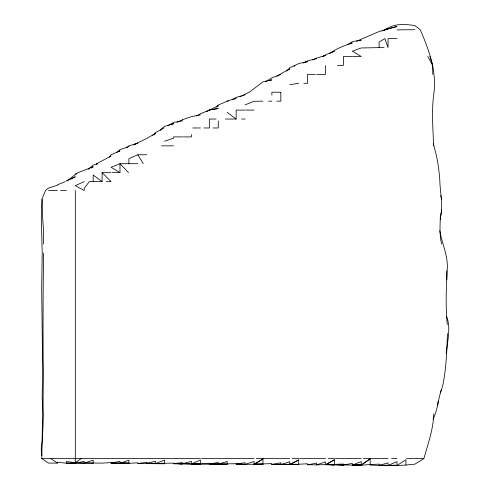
<?xml version="1.0" encoding="UTF-8"?>
<svg xmlns="http://www.w3.org/2000/svg" width="490" height="490" viewBox="0 0 490 490"><rect width="100%" height="100%" fill="white"/><g stroke="black" fill="none" stroke-linecap="round" stroke-linejoin="round"><path stroke-width="0.73" d="M43.635 253.067C42.991 288.806 42.991 324.533 43.157 360.291C43.8 378.182 42.667 396.036 43.298 413.903C43.206 428.83 41.864 443.695 41.791 458.585L48.498 463.105L57.434 463.093L57.434 462.248L66.364 463.203L93.174 463.185M43.353 244.13C44.553 229.198 41.258 214.314 42.673 199.454M447.468 333.488C446.782 351.404 446.31 369.534 442.39 387.1C438.054 397.427 438.274 409.101 433.019 419.091M437.76 404.967L438.054 401.249M433.717 413.903C433.374 429.32 427.935 443.879 423.924 458.585M446.666 350.613C447.725 339.252 450.874 327.326 446.549 316.301M441.655 209.334L440.216 219.557M446.139 353.59L446.568 351.355M440.381 392.165L441.655 389.587M109.429 157.333L111.046 154.779L119.983 150.896L118.843 151.673M294.031 66.64L294.882 65.421L298.692 63.608L307.628 61.501L305.564 62.401M160.426 130.371L162.306 127.97L164.658 126.371L173.595 123.658L171.531 124.589M286.736 71.062L289.755 67.767L294.882 65.421M216.274 107.065L218.271 105.044L227.207 101.16L228.45 101.16M152.702 135.418L155.722 132.441L163.991 127.97M288.659 69.886L289.755 68.894L280.819 73.763M116.871 152.439L119.983 149.634L128.913 146.565M126.683 147.888L128.913 145.891M96.303 164.622L97.345 163.709L93.174 165.161L88.151 169.375M217.162 106.728L218.271 105.767L209.334 110.097L200.398 113.754L196.57 116.014M386.353 29.204C394.444 23.189 405.389 24.151 414.852 25.572L420.193 29.676C428.781 49.233 436.535 70.529 434.036 92.224C431.384 110.011 432.964 127.976 433.638 145.842M154.025 134.603L155.722 133.225L146.786 138.443L133.39 144.905M66.965 181.104L75.301 174.44M352.304 465.041L361.24 464.857L352.304 464.912L361.24 465.175L370.177 458.812L370.177 464.563L361.24 465.175L352.304 464.875L361.24 464.906L370.177 458.812M329.666 53.569C336.391 48.528 344.415 45.607 352.304 42.918L350.387 43.91M386.353 29.284L388.043 28.095L382.108 30.98M81.193 458.585L75.301 462.707L66.364 461.549L66.364 463.203L75.301 463.044L84.237 461.421L84.237 463.093L76.048 462.732M347.539 44.774L352.304 41.607L361.24 40.205L359.176 40.915M91.263 168.003L93.174 166.735L78.075 172.645L75.301 174.207L76.636 173.864M396.98 465.5L405.916 459.681L405.916 465.077L396.98 465.5L379.107 465.273L388.043 465.414L396.98 461.66L396.98 465.316L390.279 465.255M276.96 76.324L280.133 74.358L280.819 74.358L271.883 77.873L265.5 81.744M206.78 111.653L209.334 110.097M332.52 52.252L334.431 51.101L325.495 54.898L322.812 56.485L325.495 55.431L316.565 58.077L312.436 60.013M254.016 464.379L262.946 459.038L262.946 464.048L245.08 464.355L236.143 464.165L236.143 463.718L200.398 464.293L178.06 463.791M167.85 125.801L173.595 122.433L182.531 120.859M262.946 459.038L254.016 464.232L254.016 461.458L245.08 464.342L236.143 464.165L245.08 462.652L245.08 464.342L236.143 464.018M232.272 99.672L236.143 97.43L245.08 94.846M325.495 464.845L334.431 459.81L334.431 464.459L316.565 464.826M239.971 96.83L249.245 92.224L262.946 81.897L271.883 79.821L269.825 80.617M111.046 155.967L96.708 163.709M334.431 459.81L325.495 464.716L325.495 461.892L316.565 464.875L307.628 464.716M70.836 179.168L75.301 176.755L66.364 180.883M289.755 464.624L298.692 459.939L298.692 464.232L289.755 464.624L273.371 464.275L280.819 464.545M303.157 63.1L307.628 60.785L316.565 58.665M298.692 459.939L289.755 464.514L289.755 461.684L280.819 464.661L271.883 464.459M356.426 41.295L379.107 31.525L396.98 26.466L388.735 28.61M383.241 30.656L388.043 28.788M177.031 122.335L182.531 119.823M84.237 181.582L75.301 185.649L84.237 190.518L84.237 188.338L89.327 181.582L102.11 181.582L102.11 172.645L111.046 172.645M234.208 99.127L236.143 98.251L227.207 101.001M135.301 144.195L137.849 143.105L129.054 145.842M189.232 463.705L182.531 463.626L191.461 463.871L200.398 460.067L200.398 463.736L191.461 463.803L200.398 463.957M57.434 184.84L65.354 181.582M182.531 119.652L191.461 116.626L200.398 114.923M245.08 104.866L254.016 101.289L262.946 101.16M336.667 464.759L352.304 465.102L361.24 461.537L361.24 465.175M119.235 463.075L111.046 462.989L119.983 463.326L128.913 460.233L128.913 463.283L119.983 463.124L128.913 463.173M164.658 141.194L173.595 138.143L173.595 136.906L182.531 136.906M84.237 463.093L93.174 460.171L93.174 463.019L102.11 463.124L111.046 462.597L111.046 463.154L119.983 461.298L119.983 463.326M57.434 185.232L48.498 188.056L45.521 190.518L41.785 199.454L41.313 217.321L42.207 253.067L41.699 288.806L42.648 369.227L42.189 396.036L42.734 413.903L42.067 440.712L41.191 449.649L41.877 455.602M370.177 465.139L379.107 465.341L388.043 462.897L388.043 465.414L384.319 465.249L388.043 465.396M173.595 463.522L182.531 463.724L191.461 461.409L191.461 463.871M331.454 464.771L343.368 465.059L352.304 463.375L352.304 465.102M210.081 109.962L218.271 108.498L209.334 109.907M289.755 84.703L298.692 83.294M405.916 465.077L414.852 464.165L423.789 458.585L406.529 458.585M119.983 463.111L128.913 463.283L137.849 462.823L137.849 463.466L146.786 462.333L146.786 463.387L155.722 461.231L155.722 463.528L146.786 463.258L148.274 463.264M370.177 464.563L379.107 464.091L379.107 465.341M298.692 464.232L307.628 463.779L307.628 464.857L316.565 463.099L316.565 464.875M326.983 464.667L343.368 464.024L343.368 465.059M396.98 29.884L414.852 29.676M296.456 464.275L271.883 464.33M256.246 464.159L271.883 463.577L271.883 464.557L280.819 462.768L280.819 464.661M155.722 463.424L173.595 463.117L173.595 463.626L182.531 462.603L182.531 463.724M257.734 464.275L254.016 464.306L258.481 464.275M164.658 463.773L137.849 463.546M218.271 464.263L209.334 464.061L227.207 464.14L227.207 461.458L218.271 464.079L218.271 462.511L209.334 463.999L209.334 463.283L193.697 463.736M111.046 463.448L128.913 463.43M396.98 38.612L388.043 38.612L388.043 47.548L384.84 38.612L379.107 42.042L379.107 47.548M384.062 47.548L361.24 47.959L352.304 51.193L361.24 56.485L352.996 56.485M352.304 56.485L343.368 56.485L343.368 65.421L337.555 65.421M315.186 74.358L307.628 74.358L307.628 83.294L303.855 83.294M316.565 74.358L325.495 74.358L325.495 65.544M280.623 92.224L271.883 92.224L271.883 95.103M268.532 101.16L271.883 101.16M276.807 101.16L280.819 101.16L280.819 92.365M245.08 110.097L236.143 110.097L236.143 119.033L225.388 119.033M245.809 110.097L254.016 110.097M216.127 119.033L209.334 119.033L209.334 127.97L203.932 127.97M241.564 119.033L245.08 119.033M192.791 127.97L200.398 127.97M213.003 127.97L218.271 127.97L218.271 120.914M183.327 136.906L191.461 136.906L191.461 134.56M161.602 145.842L173.595 145.842M128.913 163.709L128.913 158.607L137.849 154.773L146.786 154.773M137.849 163.709L119.983 163.709L111.046 167.268L119.983 172.645L119.983 163.709L128.515 172.645M112.308 172.645L119.983 172.645M106.422 181.582L111.046 181.582L102.11 172.645M48.498 190.518L57.434 190.518M60.54 190.518L66.364 190.518M41.791 458.585L200.398 458.585M201.537 458.585L254.016 458.585M256.307 458.585L262.946 458.585M263.24 458.585L289.755 458.585M292.181 458.585L298.692 458.585M299.549 458.585L325.495 458.585M328.129 458.585L334.431 458.585M335.178 458.585L361.24 458.585M363.36 458.585L370.177 458.585M370.305 458.585L388.043 458.585M391.547 458.585L396.98 458.585M259.228 464.275L262.946 464.293M289.755 464.318L298.692 464.379L280.819 464.33L298.692 464.459M278.583 464.275L298.692 464.673M164.658 463.43L155.722 463.369L164.658 463.326L164.658 460.079L155.722 463.528L146.786 463.246M173.595 463.822L182.531 463.895L179.548 463.797M191.461 463.797L200.398 463.883M150.51 463.295L164.658 463.485M329.966 464.771L334.431 464.851M119.983 463.087L128.913 463.283M218.271 464.208L227.207 464.422M84.237 462.811L93.174 463.019M394.003 465.261L396.98 465.329M337.408 464.759L343.368 464.937M326.983 464.765L334.431 465.022M256.246 464.287L262.946 464.563M51.003 458.585L57.434 463.093M102.11 181.582L93.174 174.997L93.174 181.582M227.207 112.375L236.143 119.033M137.849 154.773L143.258 163.709M427.77 56.485L432.725 65.421L432.725 74.358M429.969 56.485L432.725 65.421M433.368 143.735L436.216 154.773A169.558 169.558 0 0 1 439.867 181.582C440.185 193.525 443.505 205.451 440.339 217.321C439.996 226.282 439.487 235.341 441.655 244.13M440.669 195.577L441.655 199.191M439.732 230.729C442.09 244.136 448.742 256.846 447.125 270.939C446.182 288.837 445.539 306.673 447.284 324.552M446.819 270.939L446.862 279.87M75.301 190.518L75.301 463.044M361.24 464.986L352.304 464.912L361.24 464.986M298.692 464.545L289.755 464.312L298.692 464.545"/></g></svg>
